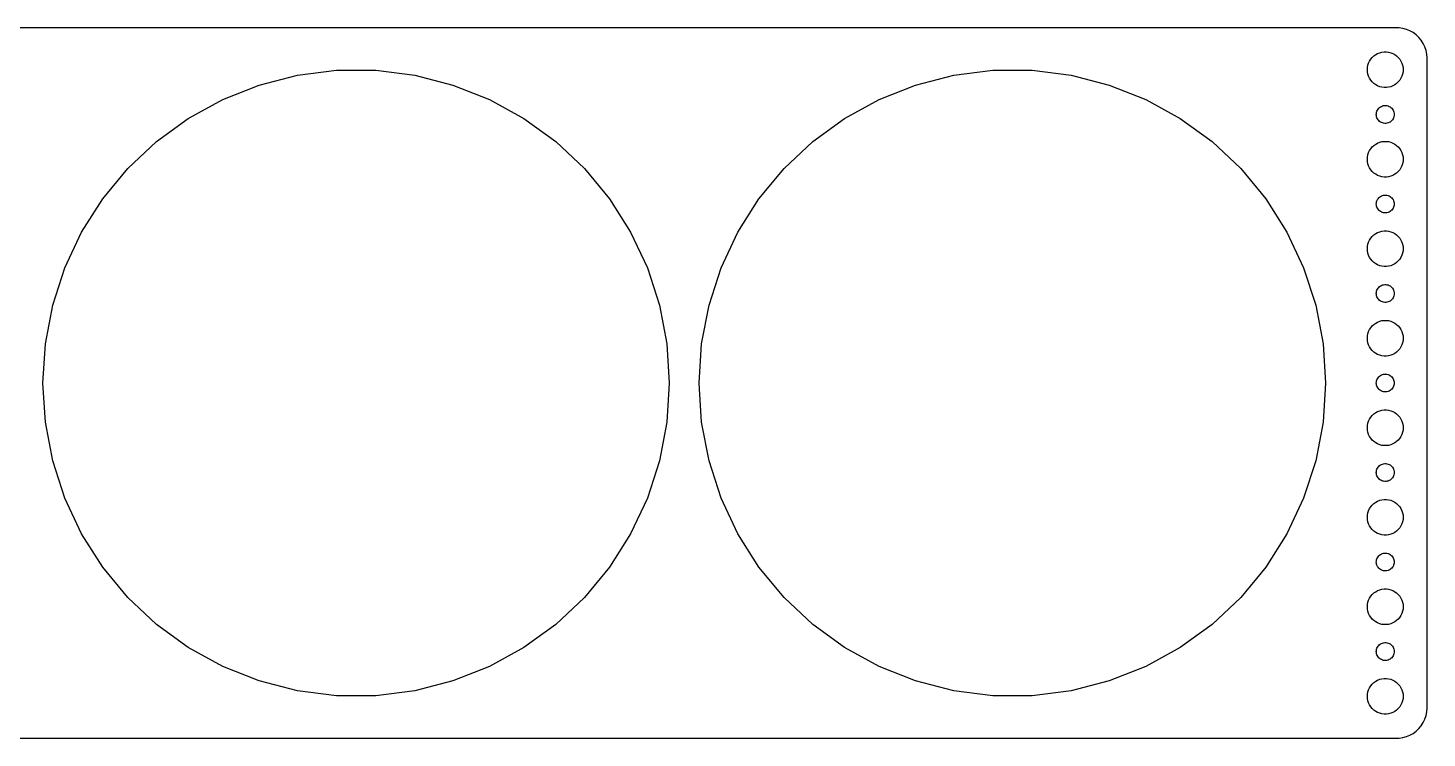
# Model space of a CAD drawing. Header units: metres. Extents: x -180 to 180, y -59 to 59.
# Drawn here: x -55 to 179.5, y -59.5 to 59.5 of the extents above; entities that cross this region are included whole.
import ezdxf

# ---------------------------------------------------------------- set-up
doc = ezdxf.new("R2010")
doc.units = ezdxf.units.M

msp = doc.modelspace()

# ---------------------------------------------------------------- linework, layer by layer
for p, q in [((174.814, 59.4901), (-174.814, 59.4901)), ((175.437, 59.4114), (174.814, 59.4901)), ((176.045, 59.2553), (175.437, 59.4114)), ((176.629, 59.0241), (176.045, 59.2553)), ((177.179, 58.7216), (176.629, 59.0241)), ((177.687, 58.3526), (177.179, 58.7216)), ((178.145, 57.9227), (177.687, 58.3526)), ((178.545, 57.4389), (178.145, 57.9227)), ((178.882, 56.9088), (178.545, 57.4389)), ((179.149, 56.3406), (178.882, 56.9088)), ((179.343, 55.7434), (179.149, 56.3406)), ((169.711, 53.6044), (169.871, 53.9453)), ((169.871, 53.9453), (170.073, 54.2634)), ((170.073, 54.2634), (170.313, 54.5536)), ((170.313, 54.5536), (170.588, 54.8115)), ((170.588, 54.8115), (170.893, 55.033)), ((170.893, 55.033), (171.223, 55.2145)), ((171.223, 55.2145), (171.573, 55.3532)), ((171.573, 55.3532), (171.938, 55.4469)), ((171.938, 55.4469), (172.312, 55.4941)), ((172.312, 55.4941), (172.688, 55.4941)), ((172.688, 55.4941), (173.062, 55.4469)), ((173.062, 55.4469), (173.427, 55.3532)), ((173.427, 55.3532), (173.777, 55.2145)), ((173.777, 55.2145), (174.107, 55.033)), ((174.107, 55.033), (174.412, 54.8115)), ((174.412, 54.8115), (174.687, 54.5536)), ((174.687, 54.5536), (174.927, 54.2634)), ((174.927, 54.2634), (175.129, 53.9453)), ((175.129, 53.9453), (175.289, 53.6044)), ((179.461, 55.1267), (179.343, 55.7434)), ((179.5, 54.5), (179.461, 55.1267)), ((179.5, -54.5), (179.5, 54.5)), ((-9.83751, 51.5701), (-3.29649, 52.3964)), ((-3.29649, 52.3964), (3.29649, 52.3964)), ((3.29649, 52.3964), (9.83751, 51.5701)), ((100.162, 51.5701), (106.703, 52.3964)), ((106.703, 52.3964), (113.296, 52.3964)), ((113.296, 52.3964), (119.838, 51.5701)), ((169.5, 52.5), (169.524, 52.876)), ((169.524, 52.124), (169.5, 52.5)), ((169.524, 52.876), (169.594, 53.2461)), ((169.594, 51.7539), (169.524, 52.124)), ((169.594, 53.2461), (169.711, 53.6044)), ((169.711, 51.3956), (169.594, 51.7539)), ((175.289, 53.6044), (175.406, 53.2461)), ((175.406, 51.7539), (175.289, 51.3956)), ((175.406, 53.2461), (175.476, 52.876)), ((175.476, 52.124), (175.406, 51.7539)), ((175.476, 52.876), (175.5, 52.5)), ((175.5, 52.5), (175.476, 52.124)), ((-22.3534, 47.5034), (-16.2234, 49.9305)), ((-16.2234, 49.9305), (-9.83751, 51.5701)), ((9.83751, 51.5701), (16.2234, 49.9305)), ((16.2234, 49.9305), (22.3534, 47.5034)), ((87.6466, 47.5034), (93.7766, 49.9305)), ((93.7766, 49.9305), (100.162, 51.5701)), ((119.838, 51.5701), (126.223, 49.9305)), ((126.223, 49.9305), (132.353, 47.5034)), ((169.871, 51.0547), (169.711, 51.3956)), ((170.073, 50.7366), (169.871, 51.0547)), ((170.313, 50.4464), (170.073, 50.7366)), ((170.588, 50.1885), (170.313, 50.4464)), ((170.893, 49.967), (170.588, 50.1885)), ((171.223, 49.7855), (170.893, 49.967)), ((171.573, 49.6468), (171.223, 49.7855)), ((171.938, 49.5531), (171.573, 49.6468)), ((172.312, 49.5059), (171.938, 49.5531)), ((172.688, 49.5059), (172.312, 49.5059)), ((173.062, 49.5531), (172.688, 49.5059)), ((173.427, 49.6468), (173.062, 49.5531)), ((173.777, 49.7855), (173.427, 49.6468)), ((174.107, 49.967), (173.777, 49.7855)), ((174.412, 50.1885), (174.107, 49.967)), ((174.687, 50.4464), (174.412, 50.1885)), ((174.927, 50.7366), (174.687, 50.4464)), ((175.129, 51.0547), (174.927, 50.7366)), ((175.289, 51.3956), (175.129, 51.0547)), ((-28.1309, 44.3272), (-22.3534, 47.5034)), ((22.3534, 47.5034), (28.1309, 44.3272)), ((81.8691, 44.3272), (87.6466, 47.5034)), ((132.353, 47.5034), (138.131, 44.3272)), ((171, 45), (171.012, 45.188)), ((171.012, 44.812), (171, 45)), ((171.012, 45.188), (171.047, 45.373)), ((171.047, 44.627), (171.012, 44.812)), ((171.047, 45.373), (171.105, 45.5522)), ((171.105, 44.4478), (171.047, 44.627)), ((171.105, 45.5522), (171.186, 45.7226)), ((171.186, 45.7226), (171.286, 45.8817)), ((171.286, 45.8817), (171.407, 46.0268)), ((171.407, 46.0268), (171.544, 46.1558)), ((171.544, 46.1558), (171.696, 46.2665)), ((171.696, 46.2665), (171.861, 46.3572)), ((171.861, 46.3572), (172.036, 46.4266)), ((172.036, 46.4266), (172.219, 46.4734)), ((172.219, 46.4734), (172.406, 46.497)), ((172.406, 46.497), (172.594, 46.497)), ((172.594, 46.497), (172.781, 46.4734)), ((172.781, 46.4734), (172.964, 46.4266)), ((172.964, 46.4266), (173.139, 46.3572)), ((173.139, 46.3572), (173.304, 46.2665)), ((173.304, 46.2665), (173.456, 46.1558)), ((173.456, 46.1558), (173.593, 46.0268)), ((173.593, 46.0268), (173.714, 45.8817)), ((173.714, 45.8817), (173.814, 45.7226)), ((173.814, 45.7226), (173.895, 45.5522)), ((173.895, 45.5522), (173.953, 45.373)), ((173.953, 44.627), (173.895, 44.4478)), ((173.953, 45.373), (173.988, 45.188)), ((173.988, 44.812), (173.953, 44.627)), ((173.988, 45.188), (174, 45)), ((174, 45), (173.988, 44.812)), ((-33.4648, 40.4519), (-28.1309, 44.3272)), ((28.1309, 44.3272), (33.4648, 40.4519)), ((76.5352, 40.4519), (81.8691, 44.3272)), ((138.131, 44.3272), (143.465, 40.4519)), ((171.186, 44.2774), (171.105, 44.4478)), ((171.286, 44.1183), (171.186, 44.2774)), ((171.407, 43.9732), (171.286, 44.1183)), ((171.544, 43.8442), (171.407, 43.9732)), ((171.696, 43.7335), (171.544, 43.8442)), ((171.861, 43.6428), (171.696, 43.7335)), ((172.036, 43.5734), (171.861, 43.6428)), ((172.219, 43.5266), (172.036, 43.5734)), ((172.406, 43.503), (172.219, 43.5266)), ((172.594, 43.503), (172.406, 43.503)), ((172.781, 43.5266), (172.594, 43.503)), ((172.964, 43.5734), (172.781, 43.5266)), ((173.139, 43.6428), (172.964, 43.5734)), ((173.304, 43.7335), (173.139, 43.6428)), ((173.456, 43.8442), (173.304, 43.7335)), ((173.593, 43.9732), (173.456, 43.8442)), ((173.714, 44.1183), (173.593, 43.9732)), ((173.814, 44.2774), (173.714, 44.1183)), ((173.895, 44.4478), (173.814, 44.2774)), ((-38.2708, 35.9387), (-33.4648, 40.4519)), ((33.4648, 40.4519), (38.2708, 35.9387)), ((71.7291, 35.9387), (76.5352, 40.4519)), ((143.465, 40.4519), (148.271, 35.9387)), ((170.588, 39.8115), (170.893, 40.033)), ((170.893, 40.033), (171.223, 40.2145)), ((171.223, 40.2145), (171.573, 40.3532)), ((171.573, 40.3532), (171.938, 40.4469)), ((171.938, 40.4469), (172.312, 40.4941)), ((172.312, 40.4941), (172.688, 40.4941)), ((172.688, 40.4941), (173.062, 40.4469)), ((173.062, 40.4469), (173.427, 40.3532)), ((173.427, 40.3532), (173.777, 40.2145)), ((173.777, 40.2145), (174.107, 40.033)), ((174.107, 40.033), (174.412, 39.8115)), ((169.5, 37.5), (169.524, 37.876)), ((169.524, 37.876), (169.594, 38.2461)), ((169.594, 38.2461), (169.711, 38.6044)), ((169.711, 38.6044), (169.871, 38.9453)), ((169.871, 38.9453), (170.073, 39.2634)), ((170.073, 39.2634), (170.313, 39.5536)), ((170.313, 39.5536), (170.588, 39.8115)), ((174.412, 39.8115), (174.687, 39.5536)), ((174.687, 39.5536), (174.927, 39.2634)), ((174.927, 39.2634), (175.129, 38.9453)), ((175.129, 38.9453), (175.289, 38.6044)), ((175.289, 38.6044), (175.406, 38.2461)), ((175.406, 38.2461), (175.476, 37.876)), ((175.476, 37.876), (175.5, 37.5)), ((-42.4734, 30.8587), (-38.2708, 35.9387)), ((38.2708, 35.9387), (42.4734, 30.8587)), ((67.5266, 30.8587), (71.7291, 35.9387)), ((148.271, 35.9387), (152.473, 30.8587)), ((169.524, 37.124), (169.5, 37.5)), ((169.594, 36.7539), (169.524, 37.124)), ((169.711, 36.3956), (169.594, 36.7539)), ((169.871, 36.0547), (169.711, 36.3956)), ((170.073, 35.7366), (169.871, 36.0547)), ((170.313, 35.4464), (170.073, 35.7366)), ((170.588, 35.1885), (170.313, 35.4464)), ((170.893, 34.967), (170.588, 35.1885)), ((174.412, 35.1885), (174.107, 34.967)), ((174.687, 35.4464), (174.412, 35.1885)), ((174.927, 35.7366), (174.687, 35.4464)), ((175.129, 36.0547), (174.927, 35.7366)), ((175.289, 36.3956), (175.129, 36.0547)), ((175.406, 36.7539), (175.289, 36.3956)), ((175.476, 37.124), (175.406, 36.7539)), ((175.5, 37.5), (175.476, 37.124)), ((171.223, 34.7855), (170.893, 34.967)), ((171.573, 34.6468), (171.223, 34.7855)), ((171.938, 34.5531), (171.573, 34.6468)), ((172.312, 34.5059), (171.938, 34.5531)), ((172.688, 34.5059), (172.312, 34.5059)), ((173.062, 34.5531), (172.688, 34.5059)), ((173.427, 34.6468), (173.062, 34.5531)), ((173.777, 34.7855), (173.427, 34.6468)), ((174.107, 34.967), (173.777, 34.7855)), ((-46.0061, 25.2921), (-42.4734, 30.8587)), ((42.4734, 30.8587), (46.0061, 25.2921)), ((63.9939, 25.2921), (67.5266, 30.8587)), ((152.473, 30.8587), (156.006, 25.2921)), ((171.047, 30.373), (171.105, 30.5522)), ((171.105, 30.5522), (171.186, 30.7226)), ((171.186, 30.7226), (171.286, 30.8817)), ((171.286, 30.8817), (171.407, 31.0268)), ((171.407, 31.0268), (171.544, 31.1558)), ((171.544, 31.1558), (171.696, 31.2665)), ((171.696, 31.2665), (171.861, 31.3572)), ((171.861, 31.3572), (172.036, 31.4266)), ((172.036, 31.4266), (172.219, 31.4734)), ((172.219, 31.4734), (172.406, 31.497)), ((172.406, 31.497), (172.594, 31.497)), ((172.594, 31.497), (172.781, 31.4734)), ((172.781, 31.4734), (172.964, 31.4266)), ((172.964, 31.4266), (173.139, 31.3572)), ((173.139, 31.3572), (173.304, 31.2665)), ((173.304, 31.2665), (173.456, 31.1558)), ((173.456, 31.1558), (173.593, 31.0268)), ((173.593, 31.0268), (173.714, 30.8817)), ((173.714, 30.8817), (173.814, 30.7226)), ((173.814, 30.7226), (173.895, 30.5522)), ((173.895, 30.5522), (173.953, 30.373)), ((171, 30), (171.012, 30.188)), ((171.012, 29.812), (171, 30)), ((171.012, 30.188), (171.047, 30.373)), ((171.047, 29.627), (171.012, 29.812)), ((171.105, 29.4478), (171.047, 29.627)), ((171.186, 29.2774), (171.105, 29.4478)), ((171.286, 29.1183), (171.186, 29.2774)), ((171.407, 28.9732), (171.286, 29.1183)), ((171.544, 28.8442), (171.407, 28.9732)), ((171.696, 28.7335), (171.544, 28.8442)), ((171.861, 28.6427), (171.696, 28.7335)), ((172.036, 28.5734), (171.861, 28.6427)), ((172.219, 28.5266), (172.036, 28.5734)), ((172.406, 28.503), (172.219, 28.5266)), ((172.594, 28.503), (172.406, 28.503)), ((172.781, 28.5266), (172.594, 28.503)), ((172.964, 28.5734), (172.781, 28.5266)), ((173.139, 28.6427), (172.964, 28.5734)), ((173.304, 28.7335), (173.139, 28.6427)), ((173.456, 28.8442), (173.304, 28.7335)), ((173.593, 28.9732), (173.456, 28.8442)), ((173.714, 29.1183), (173.593, 28.9732)), ((173.814, 29.2774), (173.714, 29.1183)), ((173.895, 29.4478), (173.814, 29.2774)), ((173.953, 29.627), (173.895, 29.4478)), ((173.953, 30.373), (173.988, 30.188)), ((173.988, 29.812), (173.953, 29.627)), ((173.988, 30.188), (174, 30)), ((174, 30), (173.988, 29.812)), ((-48.8133, 19.3265), (-46.0061, 25.2921)), ((46.0061, 25.2921), (48.8133, 19.3265)), ((61.1867, 19.3265), (63.9939, 25.2921)), ((156.006, 25.2921), (158.813, 19.3265)), ((169.594, 23.2461), (169.711, 23.6044)), ((169.711, 23.6044), (169.871, 23.9453)), ((169.871, 23.9453), (170.073, 24.2634)), ((170.073, 24.2634), (170.313, 24.5536)), ((170.313, 24.5536), (170.588, 24.8115)), ((170.588, 24.8115), (170.893, 25.033)), ((170.893, 25.033), (171.223, 25.2145)), ((171.223, 25.2145), (171.573, 25.3532)), ((171.573, 25.3532), (171.938, 25.4469)), ((171.938, 25.4469), (172.312, 25.4941)), ((172.312, 25.4941), (172.688, 25.4941)), ((172.688, 25.4941), (173.062, 25.4469)), ((173.062, 25.4469), (173.427, 25.3532)), ((173.427, 25.3532), (173.777, 25.2145)), ((173.777, 25.2145), (174.107, 25.033)), ((174.107, 25.033), (174.412, 24.8115)), ((174.412, 24.8115), (174.687, 24.5536)), ((174.687, 24.5536), (174.927, 24.2634)), ((174.927, 24.2634), (175.129, 23.9453)), ((175.129, 23.9453), (175.289, 23.6044)), ((175.289, 23.6044), (175.406, 23.2461)), ((169.5, 22.5), (169.524, 22.876)), ((169.524, 22.124), (169.5, 22.5)), ((169.524, 22.876), (169.594, 23.2461)), ((169.594, 21.7539), (169.524, 22.124)), ((169.711, 21.3956), (169.594, 21.7539)), ((169.871, 21.0547), (169.711, 21.3956)), ((175.289, 21.3956), (175.129, 21.0547)), ((175.406, 21.7539), (175.289, 21.3956)), ((175.406, 23.2461), (175.476, 22.876)), ((175.476, 22.124), (175.406, 21.7539)), ((175.476, 22.876), (175.5, 22.5)), ((175.5, 22.5), (175.476, 22.124)), ((-50.8506, 13.0562), (-48.8133, 19.3265)), ((48.8133, 19.3265), (50.8506, 13.0562)), ((59.1494, 13.0562), (61.1867, 19.3265)), ((158.813, 19.3265), (160.851, 13.0562)), ((170.073, 20.7366), (169.871, 21.0547)), ((170.313, 20.4464), (170.073, 20.7366)), ((170.588, 20.1884), (170.313, 20.4464)), ((170.893, 19.967), (170.588, 20.1884)), ((171.223, 19.7855), (170.893, 19.967)), ((171.573, 19.6468), (171.223, 19.7855)), ((171.938, 19.5531), (171.573, 19.6468)), ((172.312, 19.5059), (171.938, 19.5531)), ((172.688, 19.5059), (172.312, 19.5059)), ((173.062, 19.5531), (172.688, 19.5059)), ((173.427, 19.6468), (173.062, 19.5531)), ((173.777, 19.7855), (173.427, 19.6468)), ((174.107, 19.967), (173.777, 19.7855)), ((174.412, 20.1884), (174.107, 19.967)), ((174.687, 20.4464), (174.412, 20.1884)), ((174.927, 20.7366), (174.687, 20.4464)), ((175.129, 21.0547), (174.927, 20.7366)), ((171.861, 16.3572), (172.036, 16.4266)), ((172.036, 16.4266), (172.219, 16.4734)), ((172.219, 16.4734), (172.406, 16.497)), ((172.406, 16.497), (172.594, 16.497)), ((172.594, 16.497), (172.781, 16.4734)), ((172.781, 16.4734), (172.964, 16.4266)), ((172.964, 16.4266), (173.139, 16.3572)), ((171, 15), (171.012, 15.188)), ((171.012, 14.812), (171, 15)), ((171.012, 15.188), (171.047, 15.373)), ((171.047, 14.627), (171.012, 14.812)), ((171.047, 15.373), (171.105, 15.5522)), ((171.105, 14.4478), (171.047, 14.627)), ((171.105, 15.5522), (171.186, 15.7226)), ((171.186, 14.2774), (171.105, 14.4478)), ((171.186, 15.7226), (171.286, 15.8817)), ((171.286, 14.1183), (171.186, 14.2774)), ((171.286, 15.8817), (171.407, 16.0268)), ((171.407, 13.9732), (171.286, 14.1183)), ((171.407, 16.0268), (171.544, 16.1558)), ((171.544, 16.1558), (171.696, 16.2665)), ((171.696, 16.2665), (171.861, 16.3572)), ((173.139, 16.3572), (173.304, 16.2665)), ((173.304, 16.2665), (173.456, 16.1558)), ((173.456, 16.1558), (173.593, 16.0268)), ((173.593, 16.0268), (173.714, 15.8817)), ((173.714, 14.1183), (173.593, 13.9732)), ((173.714, 15.8817), (173.814, 15.7226)), ((173.814, 14.2774), (173.714, 14.1183)), ((173.814, 15.7226), (173.895, 15.5522)), ((173.895, 14.4478), (173.814, 14.2774)), ((173.895, 15.5522), (173.953, 15.373)), ((173.953, 14.627), (173.895, 14.4478)), ((173.953, 15.373), (173.988, 15.188)), ((173.988, 14.812), (173.953, 14.627)), ((173.988, 15.188), (174, 15)), ((174, 15), (173.988, 14.812)), ((-52.086, 6.57999), (-50.8506, 13.0562)), ((50.8506, 13.0562), (52.086, 6.57999)), ((57.914, 6.57999), (59.1494, 13.0562)), ((160.851, 13.0562), (162.086, 6.57999)), ((171.544, 13.8442), (171.407, 13.9732)), ((171.696, 13.7335), (171.544, 13.8442)), ((171.861, 13.6427), (171.696, 13.7335)), ((172.036, 13.5734), (171.861, 13.6427)), ((172.219, 13.5266), (172.036, 13.5734)), ((172.406, 13.5029), (172.219, 13.5266)), ((172.594, 13.5029), (172.406, 13.5029)), ((172.781, 13.5266), (172.594, 13.5029)), ((172.964, 13.5734), (172.781, 13.5266)), ((173.139, 13.6427), (172.964, 13.5734)), ((173.304, 13.7335), (173.139, 13.6427)), ((173.456, 13.8442), (173.304, 13.7335)), ((173.593, 13.9732), (173.456, 13.8442)), ((170.073, 9.26335), (170.313, 9.55363)), ((170.313, 9.55363), (170.588, 9.81154)), ((170.588, 9.81154), (170.893, 10.033)), ((170.893, 10.033), (171.223, 10.2145)), ((171.223, 10.2145), (171.573, 10.3532)), ((171.573, 10.3532), (171.938, 10.4469)), ((171.938, 10.4469), (172.312, 10.4941)), ((172.312, 10.4941), (172.688, 10.4941)), ((172.688, 10.4941), (173.062, 10.4469)), ((173.062, 10.4469), (173.427, 10.3532)), ((173.427, 10.3532), (173.777, 10.2145)), ((173.777, 10.2145), (174.107, 10.033)), ((174.107, 10.033), (174.412, 9.81154)), ((174.412, 9.81154), (174.687, 9.55363)), ((174.687, 9.55363), (174.927, 9.26335)), ((169.5, 7.5), (169.524, 7.87599)), ((169.524, 7.12399), (169.5, 7.5)), ((169.524, 7.87599), (169.594, 8.24606)), ((169.594, 6.75392), (169.524, 7.12399)), ((169.594, 8.24606), (169.711, 8.60437)), ((169.711, 8.60437), (169.871, 8.94525)), ((169.871, 8.94525), (170.073, 9.26335)), ((174.927, 9.26335), (175.129, 8.94525)), ((175.129, 8.94525), (175.289, 8.60437)), ((175.289, 8.60437), (175.406, 8.24606)), ((175.406, 8.24606), (175.476, 7.87599)), ((175.476, 7.12399), (175.406, 6.75392)), ((175.476, 7.87599), (175.5, 7.5)), ((175.5, 7.5), (175.476, 7.12399)), ((-52.5, 0), (-52.086, 6.57999)), ((52.086, 6.57999), (52.5, 0)), ((57.5, 0), (57.914, 6.57999)), ((162.086, 6.57999), (162.5, 0)), ((169.711, 6.39561), (169.594, 6.75392)), ((169.871, 6.05473), (169.711, 6.39561)), ((170.073, 5.73663), (169.871, 6.05473)), ((170.313, 5.44635), (170.073, 5.73663)), ((170.588, 5.18845), (170.313, 5.44635)), ((170.893, 4.96701), (170.588, 5.18845)), ((171.223, 4.78551), (170.893, 4.96701)), ((171.573, 4.64682), (171.223, 4.78551)), ((173.777, 4.78551), (173.427, 4.64682)), ((174.107, 4.96701), (173.777, 4.78551)), ((174.412, 5.18845), (174.107, 4.96701)), ((174.687, 5.44635), (174.412, 5.18845)), ((174.927, 5.73663), (174.687, 5.44635)), ((175.129, 6.05473), (174.927, 5.73663)), ((175.289, 6.39561), (175.129, 6.05473)), ((175.406, 6.75392), (175.289, 6.39561)), ((171.938, 4.55313), (171.573, 4.64682)), ((172.312, 4.50591), (171.938, 4.55313)), ((172.688, 4.50591), (172.312, 4.50591)), ((173.062, 4.55313), (172.688, 4.50591)), ((173.427, 4.64682), (173.062, 4.55313)), ((-52.086, -6.57999), (-52.5, 0)), ((52.5, 0), (52.086, -6.57999)), ((57.914, -6.57999), (57.5, 0)), ((162.5, 0), (162.086, -6.57999)), ((171, 0), (171.012, 0.18799)), ((171.012, -0.18799), (171, 0)), ((171.012, 0.18799), (171.047, 0.37303)), ((171.047, 0.37303), (171.105, 0.55219)), ((171.105, 0.55219), (171.186, 0.72263)), ((171.186, 0.72263), (171.286, 0.88167)), ((171.286, 0.88167), (171.407, 1.02681)), ((171.407, 1.02681), (171.544, 1.15576)), ((171.544, 1.15576), (171.696, 1.26648)), ((171.696, 1.26648), (171.861, 1.35724)), ((171.861, 1.35724), (172.036, 1.42657)), ((172.036, 1.42657), (172.219, 1.47342)), ((172.219, 1.47342), (172.406, 1.49704)), ((172.406, 1.49704), (172.594, 1.49704)), ((172.594, 1.49704), (172.781, 1.47342)), ((172.781, 1.47342), (172.964, 1.42657)), ((172.964, 1.42657), (173.139, 1.35724)), ((173.139, 1.35724), (173.304, 1.26648)), ((173.304, 1.26648), (173.456, 1.15576)), ((173.456, 1.15576), (173.593, 1.02681)), ((173.593, 1.02681), (173.714, 0.88167)), ((173.714, 0.88167), (173.814, 0.72263)), ((173.814, 0.72263), (173.895, 0.55219)), ((173.895, 0.55219), (173.953, 0.37303)), ((173.953, 0.37303), (173.988, 0.18799)), ((173.988, 0.18799), (174, 0)), ((174, 0), (173.988, -0.18799)), ((171.047, -0.37303), (171.012, -0.18799)), ((171.105, -0.55219), (171.047, -0.37303)), ((171.186, -0.72263), (171.105, -0.55219)), ((171.286, -0.88167), (171.186, -0.72263)), ((171.407, -1.02681), (171.286, -0.88167)), ((171.544, -1.15576), (171.407, -1.02681)), ((171.696, -1.26648), (171.544, -1.15576)), ((171.861, -1.35724), (171.696, -1.26648)), ((172.036, -1.42657), (171.861, -1.35724)), ((172.219, -1.47342), (172.036, -1.42657)), ((172.406, -1.49704), (172.219, -1.47342)), ((172.594, -1.49704), (172.406, -1.49704)), ((172.781, -1.47342), (172.594, -1.49704)), ((172.964, -1.42657), (172.781, -1.47342)), ((173.139, -1.35724), (172.964, -1.42657)), ((173.304, -1.26648), (173.139, -1.35724)), ((173.456, -1.15576), (173.304, -1.26648)), ((173.593, -1.02681), (173.456, -1.15576)), ((173.714, -0.88167), (173.593, -1.02681)), ((173.814, -0.72263), (173.714, -0.88167)), ((173.895, -0.55219), (173.814, -0.72263)), ((173.953, -0.37303), (173.895, -0.55219)), ((173.988, -0.18799), (173.953, -0.37303)), ((171.223, -4.78551), (171.573, -4.64682)), ((171.573, -4.64682), (171.938, -4.55313)), ((171.938, -4.55313), (172.312, -4.50591)), ((172.312, -4.50591), (172.688, -4.50591)), ((172.688, -4.50591), (173.062, -4.55313)), ((173.062, -4.55313), (173.427, -4.64682)), ((173.427, -4.64682), (173.777, -4.78551)), ((-50.8506, -13.0562), (-52.086, -6.57999)), ((52.086, -6.57999), (50.8506, -13.0562)), ((59.1494, -13.0562), (57.914, -6.57999)), ((162.086, -6.57999), (160.851, -13.0562)), ((169.524, -7.12399), (169.594, -6.75392)), ((169.594, -6.75392), (169.711, -6.39561)), ((169.711, -6.39561), (169.871, -6.05473)), ((169.871, -6.05473), (170.073, -5.73663)), ((170.073, -5.73663), (170.313, -5.44635)), ((170.313, -5.44635), (170.588, -5.18845)), ((170.588, -5.18845), (170.893, -4.96701)), ((170.893, -4.96701), (171.223, -4.78551)), ((173.777, -4.78551), (174.107, -4.96701)), ((174.107, -4.96701), (174.412, -5.18845)), ((174.412, -5.18845), (174.687, -5.44635)), ((174.687, -5.44635), (174.927, -5.73663)), ((174.927, -5.73663), (175.129, -6.05473)), ((175.129, -6.05473), (175.289, -6.39561)), ((175.289, -6.39561), (175.406, -6.75392)), ((175.406, -6.75392), (175.476, -7.12399)), ((169.5, -7.5), (169.524, -7.12399)), ((169.524, -7.87599), (169.5, -7.5)), ((169.594, -8.24606), (169.524, -7.87599)), ((169.711, -8.60437), (169.594, -8.24606)), ((169.871, -8.94525), (169.711, -8.60437)), ((170.073, -9.26335), (169.871, -8.94525)), ((170.313, -9.55363), (170.073, -9.26335)), ((174.927, -9.26335), (174.687, -9.55363)), ((175.129, -8.94525), (174.927, -9.26335)), ((175.289, -8.60437), (175.129, -8.94525)), ((175.406, -8.24606), (175.289, -8.60437)), ((175.476, -7.87599), (175.406, -8.24606)), ((175.476, -7.12399), (175.5, -7.5)), ((175.5, -7.5), (175.476, -7.87599)), ((170.588, -9.81154), (170.313, -9.55363)), ((170.893, -10.033), (170.588, -9.81154)), ((171.223, -10.2145), (170.893, -10.033)), ((171.573, -10.3532), (171.223, -10.2145)), ((171.938, -10.4469), (171.573, -10.3532)), ((172.312, -10.4941), (171.938, -10.4469)), ((172.688, -10.4941), (172.312, -10.4941)), ((173.062, -10.4469), (172.688, -10.4941)), ((173.427, -10.3532), (173.062, -10.4469)), ((173.777, -10.2145), (173.427, -10.3532)), ((174.107, -10.033), (173.777, -10.2145)), ((174.412, -9.81154), (174.107, -10.033)), ((174.687, -9.55363), (174.412, -9.81154)), ((-48.8133, -19.3265), (-50.8506, -13.0562)), ((50.8506, -13.0562), (48.8133, -19.3265)), ((61.1867, -19.3265), (59.1494, -13.0562)), ((160.851, -13.0562), (158.813, -19.3265)), ((171.286, -14.1183), (171.407, -13.9732)), ((171.407, -13.9732), (171.544, -13.8442)), ((171.544, -13.8442), (171.696, -13.7335)), ((171.696, -13.7335), (171.861, -13.6427)), ((171.861, -13.6427), (172.036, -13.5734)), ((172.036, -13.5734), (172.219, -13.5266)), ((172.219, -13.5266), (172.406, -13.5029)), ((172.406, -13.5029), (172.594, -13.5029)), ((172.594, -13.5029), (172.781, -13.5266)), ((172.781, -13.5266), (172.964, -13.5734)), ((172.964, -13.5734), (173.139, -13.6427)), ((173.139, -13.6427), (173.304, -13.7335)), ((173.304, -13.7335), (173.456, -13.8442)), ((173.456, -13.8442), (173.593, -13.9732)), ((173.593, -13.9732), (173.714, -14.1183)), ((171, -15), (171.012, -14.812)), ((171.012, -15.188), (171, -15)), ((171.012, -14.812), (171.047, -14.627)), ((171.047, -15.373), (171.012, -15.188)), ((171.047, -14.627), (171.105, -14.4478)), ((171.105, -15.5522), (171.047, -15.373)), ((171.105, -14.4478), (171.186, -14.2774)), ((171.186, -15.7226), (171.105, -15.5522)), ((171.186, -14.2774), (171.286, -14.1183)), ((171.286, -15.8817), (171.186, -15.7226)), ((171.407, -16.0268), (171.286, -15.8817)), ((171.544, -16.1558), (171.407, -16.0268)), ((171.696, -16.2665), (171.544, -16.1558)), ((171.861, -16.3572), (171.696, -16.2665)), ((172.036, -16.4266), (171.861, -16.3572)), ((173.139, -16.3572), (172.964, -16.4266)), ((173.304, -16.2665), (173.139, -16.3572)), ((173.456, -16.1558), (173.304, -16.2665)), ((173.593, -16.0268), (173.456, -16.1558)), ((173.714, -15.8817), (173.593, -16.0268)), ((173.714, -14.1183), (173.814, -14.2774)), ((173.814, -15.7226), (173.714, -15.8817)), ((173.814, -14.2774), (173.895, -14.4478)), ((173.895, -15.5522), (173.814, -15.7226)), ((173.895, -14.4478), (173.953, -14.627)), ((173.953, -15.373), (173.895, -15.5522)), ((173.953, -14.627), (173.988, -14.812)), ((173.988, -15.188), (173.953, -15.373)), ((173.988, -14.812), (174, -15)), ((174, -15), (173.988, -15.188)), ((172.219, -16.4734), (172.036, -16.4266)), ((172.406, -16.497), (172.219, -16.4734)), ((172.594, -16.497), (172.406, -16.497)), ((172.781, -16.4734), (172.594, -16.497)), ((172.964, -16.4266), (172.781, -16.4734)), ((-46.0061, -25.2921), (-48.8133, -19.3265)), ((48.8133, -19.3265), (46.0061, -25.2921)), ((63.9939, -25.2921), (61.1867, -19.3265)), ((158.813, -19.3265), (156.006, -25.2921)), ((169.711, -21.3956), (169.871, -21.0547)), ((169.871, -21.0547), (170.073, -20.7366)), ((170.073, -20.7366), (170.313, -20.4464)), ((170.313, -20.4464), (170.588, -20.1884)), ((170.588, -20.1884), (170.893, -19.967)), ((170.893, -19.967), (171.223, -19.7855)), ((171.223, -19.7855), (171.573, -19.6468)), ((171.573, -19.6468), (171.938, -19.5531)), ((171.938, -19.5531), (172.312, -19.5059)), ((172.312, -19.5059), (172.688, -19.5059)), ((172.688, -19.5059), (173.062, -19.5531)), ((173.062, -19.5531), (173.427, -19.6468)), ((173.427, -19.6468), (173.777, -19.7855)), ((173.777, -19.7855), (174.107, -19.967)), ((174.107, -19.967), (174.412, -20.1884)), ((174.412, -20.1884), (174.687, -20.4464)), ((174.687, -20.4464), (174.927, -20.7366)), ((174.927, -20.7366), (175.129, -21.0547)), ((175.129, -21.0547), (175.289, -21.3956)), ((169.5, -22.5), (169.524, -22.124)), ((169.524, -22.876), (169.5, -22.5)), ((169.524, -22.124), (169.594, -21.7539)), ((169.594, -23.2461), (169.524, -22.876)), ((169.594, -21.7539), (169.711, -21.3956)), ((169.711, -23.6044), (169.594, -23.2461)), ((175.289, -21.3956), (175.406, -21.7539)), ((175.406, -23.2461), (175.289, -23.6044)), ((175.406, -21.7539), (175.476, -22.124)), ((175.476, -22.876), (175.406, -23.2461)), ((175.476, -22.124), (175.5, -22.5)), ((175.5, -22.5), (175.476, -22.876)), ((-42.4734, -30.8587), (-46.0061, -25.2921)), ((46.0061, -25.2921), (42.4734, -30.8587)), ((67.5266, -30.8587), (63.9939, -25.2921)), ((156.006, -25.2921), (152.473, -30.8587)), ((169.871, -23.9453), (169.711, -23.6044)), ((170.073, -24.2634), (169.871, -23.9453)), ((170.313, -24.5536), (170.073, -24.2634)), ((170.588, -24.8115), (170.313, -24.5536)), ((170.893, -25.033), (170.588, -24.8115)), ((171.223, -25.2145), (170.893, -25.033)), ((171.573, -25.3532), (171.223, -25.2145)), ((171.938, -25.4469), (171.573, -25.3532)), ((172.312, -25.4941), (171.938, -25.4469)), ((172.688, -25.4941), (172.312, -25.4941)), ((173.062, -25.4469), (172.688, -25.4941)), ((173.427, -25.3532), (173.062, -25.4469)), ((173.777, -25.2145), (173.427, -25.3532)), ((174.107, -25.033), (173.777, -25.2145)), ((174.412, -24.8115), (174.107, -25.033)), ((174.687, -24.5536), (174.412, -24.8115)), ((174.927, -24.2634), (174.687, -24.5536)), ((175.129, -23.9453), (174.927, -24.2634)), ((175.289, -23.6044), (175.129, -23.9453)), ((171, -30), (171.012, -29.812)), ((171.012, -30.188), (171, -30)), ((171.012, -29.812), (171.047, -29.627)), ((171.047, -30.373), (171.012, -30.188)), ((171.047, -29.627), (171.105, -29.4478)), ((171.105, -30.5522), (171.047, -30.373)), ((171.105, -29.4478), (171.186, -29.2774)), ((171.186, -29.2774), (171.286, -29.1183)), ((171.286, -29.1183), (171.407, -28.9732)), ((171.407, -28.9732), (171.544, -28.8442)), ((171.544, -28.8442), (171.696, -28.7335)), ((171.696, -28.7335), (171.861, -28.6427)), ((171.861, -28.6427), (172.036, -28.5734)), ((172.036, -28.5734), (172.219, -28.5266)), ((172.219, -28.5266), (172.406, -28.503)), ((172.406, -28.503), (172.594, -28.503)), ((172.594, -28.503), (172.781, -28.5266)), ((172.781, -28.5266), (172.964, -28.5734)), ((172.964, -28.5734), (173.139, -28.6427)), ((173.139, -28.6427), (173.304, -28.7335)), ((173.304, -28.7335), (173.456, -28.8442)), ((173.456, -28.8442), (173.593, -28.9732)), ((173.593, -28.9732), (173.714, -29.1183)), ((173.714, -29.1183), (173.814, -29.2774)), ((173.814, -29.2774), (173.895, -29.4478)), ((173.895, -29.4478), (173.953, -29.627)), ((173.953, -30.373), (173.895, -30.5522)), ((173.953, -29.627), (173.988, -29.812)), ((173.988, -30.188), (173.953, -30.373)), ((173.988, -29.812), (174, -30)), ((174, -30), (173.988, -30.188)), ((-38.2708, -35.9387), (-42.4734, -30.8587)), ((42.4734, -30.8587), (38.2708, -35.9387)), ((71.7291, -35.9387), (67.5266, -30.8587)), ((152.473, -30.8587), (148.271, -35.9387)), ((171.186, -30.7226), (171.105, -30.5522)), ((171.286, -30.8817), (171.186, -30.7226)), ((171.407, -31.0268), (171.286, -30.8817)), ((171.544, -31.1558), (171.407, -31.0268)), ((171.696, -31.2665), (171.544, -31.1558)), ((171.861, -31.3572), (171.696, -31.2665)), ((172.036, -31.4266), (171.861, -31.3572)), ((172.219, -31.4734), (172.036, -31.4266)), ((172.406, -31.497), (172.219, -31.4734)), ((172.594, -31.497), (172.406, -31.497)), ((172.781, -31.4734), (172.594, -31.497)), ((172.964, -31.4266), (172.781, -31.4734)), ((173.139, -31.3572), (172.964, -31.4266)), ((173.304, -31.2665), (173.139, -31.3572)), ((173.456, -31.1558), (173.304, -31.2665)), ((173.593, -31.0268), (173.456, -31.1558)), ((173.714, -30.8817), (173.593, -31.0268)), ((173.814, -30.7226), (173.714, -30.8817)), ((173.895, -30.5522), (173.814, -30.7226)), ((170.588, -35.1885), (170.893, -34.967)), ((170.893, -34.967), (171.223, -34.7855)), ((171.223, -34.7855), (171.573, -34.6468)), ((171.573, -34.6468), (171.938, -34.5531)), ((171.938, -34.5531), (172.312, -34.5059)), ((172.312, -34.5059), (172.688, -34.5059)), ((172.688, -34.5059), (173.062, -34.5531)), ((173.062, -34.5531), (173.427, -34.6468)), ((173.427, -34.6468), (173.777, -34.7855)), ((173.777, -34.7855), (174.107, -34.967)), ((174.107, -34.967), (174.412, -35.1885)), ((-33.4648, -40.4519), (-38.2708, -35.9387)), ((38.2708, -35.9387), (33.4648, -40.4519)), ((76.5352, -40.4519), (71.7291, -35.9387)), ((148.271, -35.9387), (143.465, -40.4519)), ((169.5, -37.5), (169.524, -37.124)), ((169.524, -37.876), (169.5, -37.5)), ((169.524, -37.124), (169.594, -36.7539)), ((169.594, -36.7539), (169.711, -36.3956)), ((169.711, -36.3956), (169.871, -36.0547)), ((169.871, -36.0547), (170.073, -35.7366)), ((170.073, -35.7366), (170.313, -35.4464)), ((170.313, -35.4464), (170.588, -35.1885)), ((174.412, -35.1885), (174.687, -35.4464)), ((174.687, -35.4464), (174.927, -35.7366)), ((174.927, -35.7366), (175.129, -36.0547)), ((175.129, -36.0547), (175.289, -36.3956)), ((175.289, -36.3956), (175.406, -36.7539)), ((175.406, -36.7539), (175.476, -37.124)), ((175.476, -37.124), (175.5, -37.5)), ((175.5, -37.5), (175.476, -37.876)), ((169.594, -38.2461), (169.524, -37.876)), ((169.711, -38.6044), (169.594, -38.2461)), ((169.871, -38.9453), (169.711, -38.6044)), ((170.073, -39.2634), (169.871, -38.9453)), ((170.313, -39.5536), (170.073, -39.2634)), ((170.588, -39.8115), (170.313, -39.5536)), ((170.893, -40.033), (170.588, -39.8115)), ((174.412, -39.8115), (174.107, -40.033)), ((174.687, -39.5536), (174.412, -39.8115)), ((174.927, -39.2634), (174.687, -39.5536)), ((175.129, -38.9453), (174.927, -39.2634)), ((175.289, -38.6044), (175.129, -38.9453)), ((175.406, -38.2461), (175.289, -38.6044)), ((175.476, -37.876), (175.406, -38.2461)), ((-28.1309, -44.3272), (-33.4648, -40.4519)), ((33.4648, -40.4519), (28.1309, -44.3272)), ((81.8691, -44.3272), (76.5352, -40.4519)), ((143.465, -40.4519), (138.131, -44.3272)), ((171.223, -40.2145), (170.893, -40.033)), ((171.573, -40.3532), (171.223, -40.2145)), ((171.938, -40.4469), (171.573, -40.3532)), ((172.312, -40.4941), (171.938, -40.4469)), ((172.688, -40.4941), (172.312, -40.4941)), ((173.062, -40.4469), (172.688, -40.4941)), ((173.427, -40.3532), (173.062, -40.4469)), ((173.777, -40.2145), (173.427, -40.3532)), ((174.107, -40.033), (173.777, -40.2145)), ((-22.3534, -47.5034), (-28.1309, -44.3272)), ((28.1309, -44.3272), (22.3534, -47.5034)), ((87.6466, -47.5034), (81.8691, -44.3272)), ((138.131, -44.3272), (132.353, -47.5034)), ((171.047, -44.627), (171.105, -44.4478)), ((171.105, -44.4478), (171.186, -44.2774)), ((171.186, -44.2774), (171.286, -44.1183)), ((171.286, -44.1183), (171.407, -43.9732)), ((171.407, -43.9732), (171.544, -43.8442)), ((171.544, -43.8442), (171.696, -43.7335)), ((171.696, -43.7335), (171.861, -43.6428)), ((171.861, -43.6428), (172.036, -43.5734)), ((172.036, -43.5734), (172.219, -43.5266)), ((172.219, -43.5266), (172.406, -43.503)), ((172.406, -43.503), (172.594, -43.503)), ((172.594, -43.503), (172.781, -43.5266)), ((172.781, -43.5266), (172.964, -43.5734)), ((172.964, -43.5734), (173.139, -43.6428)), ((173.139, -43.6428), (173.304, -43.7335)), ((173.304, -43.7335), (173.456, -43.8442)), ((173.456, -43.8442), (173.593, -43.9732)), ((173.593, -43.9732), (173.714, -44.1183)), ((173.714, -44.1183), (173.814, -44.2774)), ((173.814, -44.2774), (173.895, -44.4478)), ((173.895, -44.4478), (173.953, -44.627)), ((171, -45), (171.012, -44.812)), ((171.012, -45.188), (171, -45)), ((171.012, -44.812), (171.047, -44.627)), ((171.047, -45.373), (171.012, -45.188)), ((171.105, -45.5522), (171.047, -45.373)), ((171.186, -45.7226), (171.105, -45.5522)), ((171.286, -45.8817), (171.186, -45.7226)), ((171.407, -46.0268), (171.286, -45.8817)), ((171.544, -46.1558), (171.407, -46.0268)), ((171.696, -46.2665), (171.544, -46.1558)), ((171.861, -46.3572), (171.696, -46.2665)), ((172.036, -46.4266), (171.861, -46.3572)), ((172.219, -46.4734), (172.036, -46.4266)), ((172.406, -46.497), (172.219, -46.4734)), ((172.594, -46.497), (172.406, -46.497)), ((172.781, -46.4734), (172.594, -46.497)), ((172.964, -46.4266), (172.781, -46.4734)), ((173.139, -46.3572), (172.964, -46.4266)), ((173.304, -46.2665), (173.139, -46.3572)), ((173.456, -46.1558), (173.304, -46.2665)), ((173.593, -46.0268), (173.456, -46.1558)), ((173.714, -45.8817), (173.593, -46.0268)), ((173.814, -45.7226), (173.714, -45.8817)), ((173.895, -45.5522), (173.814, -45.7226)), ((173.953, -45.373), (173.895, -45.5522)), ((173.953, -44.627), (173.988, -44.812)), ((173.988, -45.188), (173.953, -45.373)), ((173.988, -44.812), (174, -45)), ((174, -45), (173.988, -45.188)), ((-16.2234, -49.9305), (-22.3534, -47.5034)), ((22.3534, -47.5034), (16.2234, -49.9305)), ((93.7766, -49.9305), (87.6466, -47.5034)), ((132.353, -47.5034), (126.223, -49.9305)), ((-9.83751, -51.5701), (-16.2234, -49.9305)), ((-3.29649, -52.3964), (-9.83751, -51.5701)), ((9.83751, -51.5701), (3.29649, -52.3964)), ((16.2234, -49.9305), (9.83751, -51.5701)), ((100.162, -51.5701), (93.7766, -49.9305)), ((106.703, -52.3964), (100.162, -51.5701)), ((119.838, -51.5701), (113.296, -52.3964)), ((126.223, -49.9305), (119.838, -51.5701)), ((169.594, -51.7539), (169.711, -51.3956)), ((169.711, -51.3956), (169.871, -51.0547)), ((169.871, -51.0547), (170.073, -50.7366)), ((170.073, -50.7366), (170.313, -50.4464)), ((170.313, -50.4464), (170.588, -50.1885)), ((170.588, -50.1885), (170.893, -49.967)), ((170.893, -49.967), (171.223, -49.7855)), ((171.223, -49.7855), (171.573, -49.6468)), ((171.573, -49.6468), (171.938, -49.5531)), ((171.938, -49.5531), (172.312, -49.5059)), ((172.312, -49.5059), (172.688, -49.5059)), ((172.688, -49.5059), (173.062, -49.5531)), ((173.062, -49.5531), (173.427, -49.6468)), ((173.427, -49.6468), (173.777, -49.7855)), ((173.777, -49.7855), (174.107, -49.967)), ((174.107, -49.967), (174.412, -50.1885)), ((174.412, -50.1885), (174.687, -50.4464)), ((174.687, -50.4464), (174.927, -50.7366)), ((174.927, -50.7366), (175.129, -51.0547)), ((175.129, -51.0547), (175.289, -51.3956)), ((175.289, -51.3956), (175.406, -51.7539)), ((3.29649, -52.3964), (-3.29649, -52.3964)), ((113.296, -52.3964), (106.703, -52.3964)), ((169.5, -52.5), (169.524, -52.124)), ((169.524, -52.876), (169.5, -52.5)), ((169.524, -52.124), (169.594, -51.7539)), ((169.594, -53.2461), (169.524, -52.876)), ((169.711, -53.6044), (169.594, -53.2461)), ((169.871, -53.9453), (169.711, -53.6044)), ((175.289, -53.6044), (175.129, -53.9453)), ((175.406, -53.2461), (175.289, -53.6044)), ((175.406, -51.7539), (175.476, -52.124)), ((175.476, -52.876), (175.406, -53.2461)), ((175.476, -52.124), (175.5, -52.5)), ((175.5, -52.5), (175.476, -52.876)), ((170.073, -54.2634), (169.871, -53.9453)), ((170.313, -54.5536), (170.073, -54.2634)), ((170.588, -54.8115), (170.313, -54.5536)), ((170.893, -55.033), (170.588, -54.8115)), ((171.223, -55.2145), (170.893, -55.033)), ((171.573, -55.3532), (171.223, -55.2145)), ((171.938, -55.4469), (171.573, -55.3532)), ((172.312, -55.4941), (171.938, -55.4469)), ((172.688, -55.4941), (172.312, -55.4941)), ((173.062, -55.4469), (172.688, -55.4941)), ((173.427, -55.3532), (173.062, -55.4469)), ((173.777, -55.2145), (173.427, -55.3532)), ((174.107, -55.033), (173.777, -55.2145)), ((174.412, -54.8115), (174.107, -55.033)), ((174.687, -54.5536), (174.412, -54.8115)), ((174.927, -54.2634), (174.687, -54.5536)), ((175.129, -53.9453), (174.927, -54.2634)), ((179.149, -56.3406), (179.343, -55.7434)), ((179.343, -55.7434), (179.461, -55.1267)), ((179.461, -55.1267), (179.5, -54.5)), ((177.179, -58.7216), (177.687, -58.3526)), ((177.687, -58.3526), (178.145, -57.9227)), ((178.145, -57.9227), (178.545, -57.4389)), ((178.545, -57.4389), (178.882, -56.9088)), ((178.882, -56.9088), (179.149, -56.3406)), ((-174.814, -59.4901), (174.814, -59.4901)), ((174.814, -59.4901), (175.437, -59.4114)), ((175.437, -59.4114), (176.045, -59.2553)), ((176.045, -59.2553), (176.629, -59.0241)), ((176.629, -59.0241), (177.179, -58.7216))]:
    msp.add_line(p, q)

doc.saveas('drawing.dxf')
